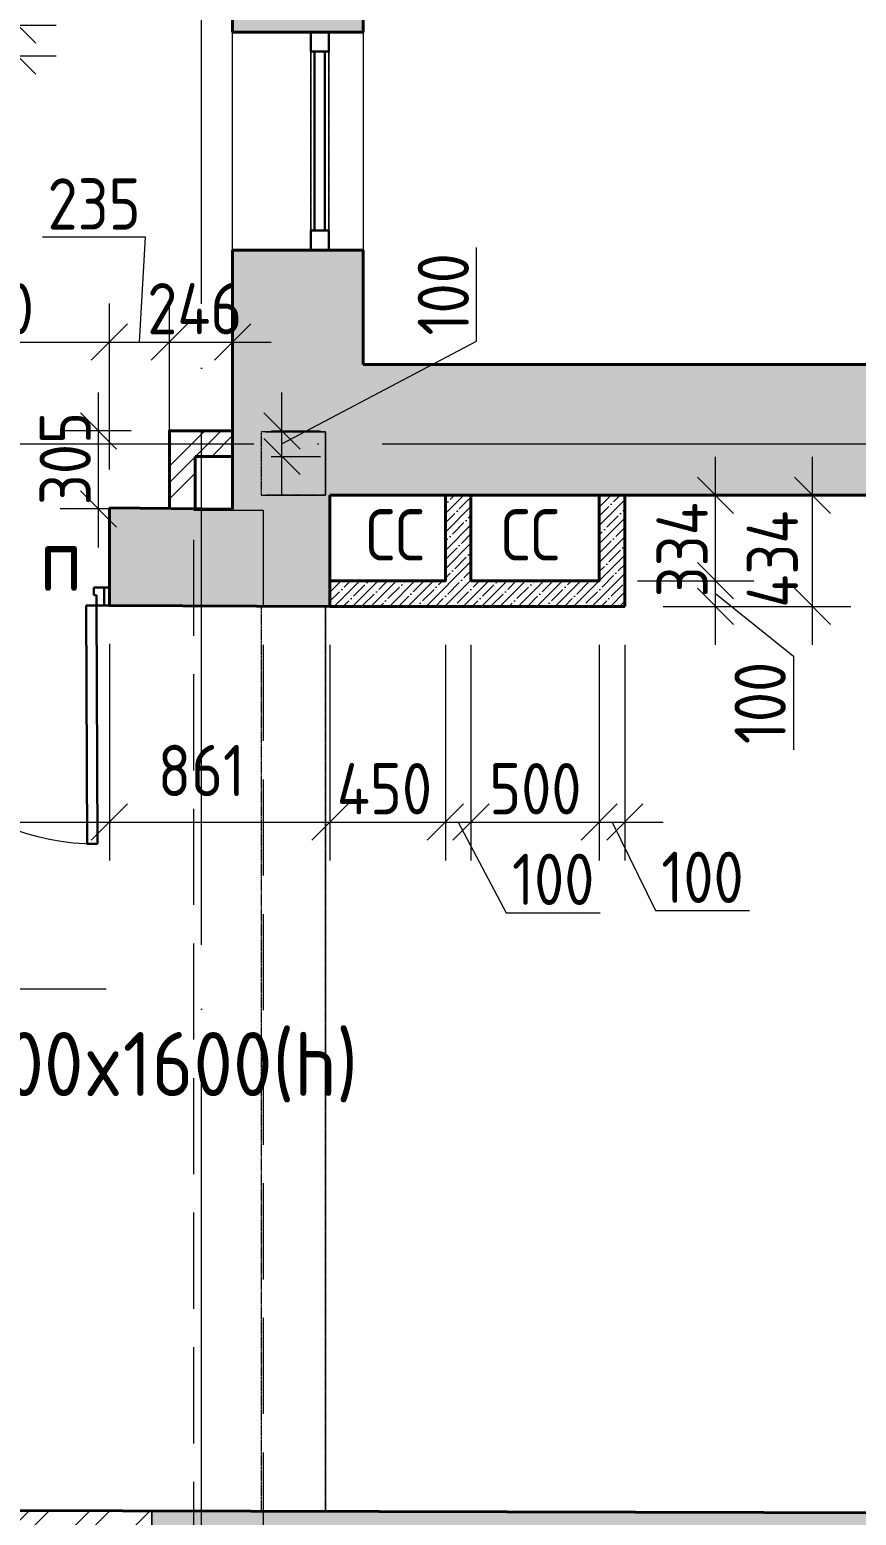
# Model space of a CAD drawing. Header units: millimetres. Extents: x -269164 to 430575, y -569542 to 36130.
# Drawn here: x 188223 to 191447, y -421544 to -415749 of the extents above; entities that cross this region are included whole.
import ezdxf

# ---------------------------------------------------------------- set-up
doc = ezdxf.new("R2010")
doc.units = ezdxf.units.MM
for name, pattern in [('ADSK_Линия сетки', [25, 20, -2.5, 0, -2.5]), ('ADSK_Сверху', [4.5, 3, -1.5]), ('GOST2.303 4', [7, 5, -2, 0])]:
    doc.linetypes.add(name, pattern=pattern)
for name, color, linetype, lineweight in [('Аннотация', 7, 'Continuous', 9), ('Витраж', 7, 'Continuous', 18), ('Двери', 7, 'Continuous', 18), ('Каркас', 7, 'Continuous', 18), ('Марки', 7, 'Continuous', 20), ('Марки дверей', 7, 'Continuous', 20), ('Оси', 7, 'Continuous', 9), ('Панели витража', 7, 'Continuous', 18), ('Размеры', 7, 'Continuous', 9), ('Стены внутренние', 7, 'Continuous', 18), ('Стены наружные', 7, 'Continuous', 18), ('Стены штриховка', 7, 'Continuous', 18)]:
    doc.layers.add(name, color=color, linetype=linetype, lineweight=lineweight)
doc.styles.add('GOST Common', font='GOST_Common.ttf', dxfattribs={"width": 0.9, "height": 200})
doc.styles.add('GOST Common_1', font='GOST_Common.ttf', dxfattribs={"width": 0.9, "height": 350})
doc.styles.add('GOST Common_2', font='GOST_Common.ttf', dxfattribs={"width": 0.9, "height": 250})
doc.styles.add('ISOCPEUR_1', font='isocpeur.ttf', dxfattribs={"width": 0.9, "height": 250})
doc.dimstyles.new('ADSK_Основной_2_мм_Округление_до_1_мм_1', dxfattribs={"dimscale": 304.8, "dimtxt": 201.142999, "dimasz": 0.463911, "dimexe": 0.492126, "dimexo": 0.492126, "dimgap": 0.098425, "dimtad": 1, "dimdec": 0, "dimdsep": 46, "dimtxsty": 'GOST Common', "dimblk1": 'OBLIQUE', "dimblk2": 'OBLIQUE', "dimsah": 1, "dimcen": 0.09, "dimdle": 0.492126, "dimazin": 2, "dimtfac": 1, "dimtdec": 4, "dimtix": 1, "dimtmove": 1, "dimatfit": 3, "dimfxl": 1, "dimtvp": 1, "dimtolj": 1, "dimtzin": 0, "dimlwd": 20, "dimlwe": 20, "dimarcsym": 2})
pattern_1 = [(45, (178222.9, -430575.14), (-179.605, 179.605), []), (45, (178286.4, -430575.14), (0, 359.2102), []), (45, (178159.4, -430575.14), (0, 359.2102), [])]

# ---------------------------------------------------------------- blocks, each defined once
blk = doc.blocks.new('Прямоугольный импост - 70х20_56мм-1425354-03 План 3-го этажа маркировочный')
at = {"layer": 'Витраж', "color": 253, "linetype": 'ADSK_Сверху', "true_color": 0xaaaaaa}
for p, q in [((465.8, 2156.6), (395.8, 2156.6)), ((395.8, 2080.6), (395.8, 2156.6)), ((465.8, 2080.6), (465.8, 2156.6)), ((395.8, 1306.6), (395.8, 1382.6)), ((465.8, 1306.6), (465.8, 1382.6)), ((395.8, 1306.6), (465.8, 1306.6))]:
    blk.add_line(p, q, dxfattribs=at)
blk = doc.blocks.new('Прямоугольный импост - 70х20_56мм-1424845-03 План 3-го этажа маркировочный')
at = {"layer": 'Витраж', "color": 253, "linetype": 'ADSK_Сверху', "true_color": 0xaaaaaa}
for p, q in [((-76, 35), (0, 35)), ((0, 35), (0, -35)), ((0, -35), (-76, -35))]:
    blk.add_line(p, q, dxfattribs=at)
blk = doc.blocks.new('Прямоугольный импост - 70х20_56мм-1424846-03 План 3-го этажа маркировочный')
at = {"layer": 'Витраж', "color": 253, "linetype": 'ADSK_Сверху', "true_color": 0xaaaaaa}
for p, q in [((0, 35), (-76, 35)), ((0, -35), (0, 35)), ((-76, -35), (0, -35))]:
    blk.add_line(p, q, dxfattribs=at)
blk = doc.blocks.new('Прямоугольный импост - 70х60мм-1425356-03 План 3-го этажа маркировочный')
at = {"layer": 'Витраж', "color": 253, "linetype": 'ADSK_Сверху', "true_color": 0xaaaaaa}
for p, q in [((465.8, 2080.6), (395.8, 2080.6)), ((395.8, 1382.6), (395.8, 2080.6)), ((465.8, 1382.6), (465.8, 2080.6)), ((395.8, 1382.6), (465.8, 1382.6))]:
    blk.add_line(p, q, dxfattribs=at)
blk = doc.blocks.new('Системная панель - _AR_Стекло_40мм_привязка по центру-V74-03 План 3-го этажа маркировочный')
at = {"layer": 'Панели витража', "lineweight": 30}
for p, q in [((349, 20), (-349, 20)), ((-349, 20), (-349, -20)), ((349, -20), (349, 20)), ((-349, -20), (349, -20))]:
    blk.add_line(p, q, dxfattribs=at)
blk = doc.blocks.new('Прямоугольный импост - 70х40_56мм-V75-03 План 3-го этажа маркировочный')
at = {"layer": 'Витраж'}
for p, q in [((11136.3, 14089), (11136.3, 14787)), ((11206.3, 14089), (11206.3, 14787))]:
    blk.add_line(p, q, dxfattribs=at)
blk = doc.blocks.new('Прямоугольный импост - 70х20_56мм-V76-03 План 3-го этажа маркировочный')
at = {"layer": 'Витраж', "lineweight": 30}
for p, q in [((-76, 35), (0, 35)), ((-76, -35), (-76, 35)), ((0, 35), (0, -35)), ((0, -35), (-76, -35))]:
    blk.add_line(p, q, dxfattribs=at)
blk = doc.blocks.new('Прямоугольный импост - 70х20_56мм-V77-03 План 3-го этажа маркировочный')
at = {"layer": 'Витраж', "lineweight": 30}
for p, q in [((0, 35), (-76, 35)), ((-76, 35), (-76, -35)), ((0, -35), (0, 35)), ((-76, -35), (0, -35))]:
    blk.add_line(p, q, dxfattribs=at)
blk = doc.blocks.new('AC_Дверь_Однопольная - Д-19п 1030х2200h-1983139-02 План 2-го этажа маркировочный')
at = {"layer": 'Двери', "lineweight": 30}
for p, q in [((-465, 1120), (-425, 1120)), ((-465, 190), (-465, 1120)), ((-425, 1120), (-425, 190)), ((-515, 190), (-495, 190)), ((-515, 120), (-515, 190)), ((-495, 190), (-465, 190)), ((-495, 120), (-495, 190)), ((-495, 190), (-495, 120)), ((-425, 190), (-465, 190)), ((-465, 190), (-465, 150)), ((465, 190), (495, 190)), ((465, 150), (465, 190)), ((495, 190), (495, 120)), ((495, 190), (515, 190)), ((495, 120), (495, 190)), ((515, 190), (515, 120)), ((-495, 120), (-515, 120)), ((-455, 120), (-495, 120)), ((-465, 150), (-455, 150)), ((-455, 150), (-455, 120)), ((455, 150), (465, 150)), ((455, 120), (455, 150)), ((495, 120), (455, 120)), ((515, 120), (495, 120))]:
    blk.add_line(p, q, dxfattribs=at)
at = {"layer": 'Двери'}
blk.add_arc((-465, 190), 930, 0, 90, dxfattribs=at)
blk = doc.blocks.new('_Oblique')
at = {"color": 0, "linetype": 'ByBlock', "lineweight": -2}
blk.add_line((-0.5, -0.5), (0.5, 0.5), dxfattribs=at)
blk = doc.blocks.new('*D12314')
at = {"layer": 'Defpoints', "color": 0, "transparency": 16777216}
for p in [(187503.6, -417999), (188533.6, -417995), (188533.6, -418840.1)]:
    blk.add_point(p, dxfattribs=at)
at = {"layer": 'Размеры', "color": 0, "lineweight": 20, "transparency": 16777216}
for p, q in [((187503.6, -418149), (187503.6, -418990.1)), ((188533.6, -418145), (188533.6, -418990.1)), ((187353.6, -418840.1), (188683.6, -418840.1))]:
    blk.add_line(p, q, dxfattribs=at)
at = {"layer": 'Размеры', "color": 0, "lineweight": 20, "transparency": 16777216, "xscale": 141.4, "yscale": 141.4, "zscale": 141.4, "rotation": 180}
blk.add_blockref('_Oblique', (187503.6, -418840.1), dxfattribs=at)
at = {"layer": 'Размеры', "color": 0, "lineweight": 20, "transparency": 16777216, "xscale": 141.4, "yscale": 141.4, "zscale": 141.4}
blk.add_blockref('_Oblique', (188533.6, -418840.1), dxfattribs=at)
at = {"layer": 'Размеры', "color": 0, "transparency": 16777216, "insert": (187968, -418710.1), "char_height": 200, "attachment_point": 5, "style": 'GOST Common'}
blk.add_mtext('\\A1;1030', dxfattribs=at)
blk = doc.blocks.new('*D12225')
at = {"layer": 'Defpoints', "color": 0, "transparency": 16777216}
for p in [(188533.6, -417995), (189394.2, -417999), (189394.2, -418840.1)]:
    blk.add_point(p, dxfattribs=at)
at = {"layer": 'Размеры', "color": 0, "lineweight": 20, "transparency": 16777216}
for p, q in [((188533.6, -418145), (188533.6, -418990.1)), ((189394.2, -418149), (189394.2, -418990.1)), ((188383.6, -418840.1), (189544.2, -418840.1))]:
    blk.add_line(p, q, dxfattribs=at)
at = {"layer": 'Размеры', "color": 0, "lineweight": 20, "transparency": 16777216, "xscale": 141.4, "yscale": 141.4, "zscale": 141.4, "rotation": 180}
blk.add_blockref('_Oblique', (188533.6, -418840.1), dxfattribs=at)
at = {"layer": 'Размеры', "color": 0, "lineweight": 20, "transparency": 16777216, "xscale": 141.4, "yscale": 141.4, "zscale": 141.4}
blk.add_blockref('_Oblique', (189394.2, -418840.1), dxfattribs=at)
at = {"layer": 'Размеры', "color": 0, "transparency": 16777216, "insert": (188892.8, -418639.2), "char_height": 200, "attachment_point": 5, "style": 'GOST Common'}
blk.add_mtext('\\A1;861', dxfattribs=at)
blk = doc.blocks.new('*D12323')
at = {"layer": 'Defpoints', "color": 0, "transparency": 16777216}
for p in [(189394.2, -417999), (189844.2, -417999), (189844.2, -418840.1)]:
    blk.add_point(p, dxfattribs=at)
at = {"layer": 'Размеры', "color": 0, "lineweight": 20, "transparency": 16777216}
for p, q in [((189394.2, -418149), (189394.2, -418990.1)), ((189844.2, -418149), (189844.2, -418990.1)), ((189244.2, -418840.1), (189994.2, -418840.1))]:
    blk.add_line(p, q, dxfattribs=at)
at = {"layer": 'Размеры', "color": 0, "lineweight": 20, "transparency": 16777216, "xscale": 141.4, "yscale": 141.4, "zscale": 141.4, "rotation": 180}
blk.add_blockref('_Oblique', (189394.2, -418840.1), dxfattribs=at)
at = {"layer": 'Размеры', "color": 0, "lineweight": 20, "transparency": 16777216, "xscale": 141.4, "yscale": 141.4, "zscale": 141.4}
blk.add_blockref('_Oblique', (189844.2, -418840.1), dxfattribs=at)
at = {"layer": 'Размеры', "color": 0, "transparency": 16777216, "insert": (189606.6, -418710.1), "char_height": 200, "attachment_point": 5, "style": 'GOST Common'}
blk.add_mtext('\\A1;450', dxfattribs=at)
blk = doc.blocks.new('*D12324')
at = {"layer": 'Defpoints', "color": 0, "transparency": 16777216}
for p in [(189844.2, -417999), (189944.2, -417999), (189944.2, -418840.1)]:
    blk.add_point(p, dxfattribs=at)
at = {"layer": 'Размеры', "color": 0, "lineweight": 20, "transparency": 16777216}
for p, q in [((189844.2, -418149), (189844.2, -418990.1)), ((189944.2, -418149), (189944.2, -418990.1)), ((189694.2, -418840.1), (190094.2, -418840.1)), ((189894.2, -418840.1), (190081.9, -419193.7)), ((190081.9, -419193.7), (190447.9, -419193.7))]:
    blk.add_line(p, q, dxfattribs=at)
at = {"layer": 'Размеры', "color": 0, "lineweight": 20, "transparency": 16777216, "xscale": 141.4, "yscale": 141.4, "zscale": 141.4, "rotation": 180}
blk.add_blockref('_Oblique', (189844.2, -418840.1), dxfattribs=at)
at = {"layer": 'Размеры', "color": 0, "lineweight": 20, "transparency": 16777216, "xscale": 141.4, "yscale": 141.4, "zscale": 141.4}
blk.add_blockref('_Oblique', (189944.2, -418840.1), dxfattribs=at)
at = {"layer": 'Размеры', "color": 0, "transparency": 16777216, "insert": (190264.9, -419063.7), "char_height": 200, "attachment_point": 5, "style": 'GOST Common'}
blk.add_mtext('\\A1;100', dxfattribs=at)
blk = doc.blocks.new('*D12325')
at = {"layer": 'Defpoints', "color": 0, "transparency": 16777216}
for p in [(189944.2, -417999), (190444.2, -417999), (190444.2, -418840.1)]:
    blk.add_point(p, dxfattribs=at)
at = {"layer": 'Размеры', "color": 0, "lineweight": 20, "transparency": 16777216}
for p, q in [((189944.2, -418149), (189944.2, -418990.1)), ((190444.2, -418149), (190444.2, -418990.1)), ((189794.2, -418840.1), (190594.2, -418840.1))]:
    blk.add_line(p, q, dxfattribs=at)
at = {"layer": 'Размеры', "color": 0, "lineweight": 20, "transparency": 16777216, "xscale": 141.4, "yscale": 141.4, "zscale": 141.4, "rotation": 180}
blk.add_blockref('_Oblique', (189944.2, -418840.1), dxfattribs=at)
at = {"layer": 'Размеры', "color": 0, "lineweight": 20, "transparency": 16777216, "xscale": 141.4, "yscale": 141.4, "zscale": 141.4}
blk.add_blockref('_Oblique', (190444.2, -418840.1), dxfattribs=at)
at = {"layer": 'Размеры', "color": 0, "transparency": 16777216, "insert": (190195.1, -418710.1), "char_height": 200, "attachment_point": 5, "style": 'GOST Common'}
blk.add_mtext('\\A1;500', dxfattribs=at)
blk = doc.blocks.new('*D12229')
at = {"layer": 'Defpoints', "color": 0, "transparency": 16777216}
for p in [(190444.2, -417999), (190544.2, -417999), (190544.2, -418840.1)]:
    blk.add_point(p, dxfattribs=at)
at = {"layer": 'Размеры', "color": 0, "lineweight": 20, "transparency": 16777216}
for p, q in [((190444.2, -418149), (190444.2, -418990.1)), ((190544.2, -418149), (190544.2, -418990.1)), ((190294.2, -418840.1), (190694.2, -418840.1)), ((190494.2, -418840.1), (190664.2, -419185.8)), ((190664.2, -419185.8), (191030.2, -419185.8))]:
    blk.add_line(p, q, dxfattribs=at)
at = {"layer": 'Размеры', "color": 0, "lineweight": 20, "transparency": 16777216, "xscale": 141.4, "yscale": 141.4, "zscale": 141.4, "rotation": 180}
blk.add_blockref('_Oblique', (190444.2, -418840.1), dxfattribs=at)
at = {"layer": 'Размеры', "color": 0, "lineweight": 20, "transparency": 16777216, "xscale": 141.4, "yscale": 141.4, "zscale": 141.4}
blk.add_blockref('_Oblique', (190544.2, -418840.1), dxfattribs=at)
at = {"layer": 'Размеры', "color": 0, "transparency": 16777216, "insert": (190847.2, -419055.8), "char_height": 200, "attachment_point": 5, "style": 'GOST Common'}
blk.add_mtext('\\A1;100', dxfattribs=at)
blk = doc.blocks.new('*D12326')
at = {"layer": 'Defpoints', "color": 0, "transparency": 16777216}
for p in [(190570.2, -417565.3), (191276.2, -417565.3), (190544.2, -417999)]:
    blk.add_point(p, dxfattribs=at)
at = {"layer": 'Размеры', "color": 0, "lineweight": 20, "transparency": 16777216}
for p, q in [((191276.2, -418149), (191276.2, -417415.3)), ((190720.2, -417565.3), (191426.2, -417565.3)), ((190694.2, -417999), (191426.2, -417999))]:
    blk.add_line(p, q, dxfattribs=at)
at = {"layer": 'Размеры', "color": 0, "lineweight": 20, "transparency": 16777216, "xscale": 141.4, "yscale": 141.4, "zscale": 141.4}
for p, rotation in [((191276.2, -417565.3), 90), ((191276.2, -417999), 270)]:
    blk.add_blockref('_Oblique', p, dxfattribs=dict(at, rotation=rotation))
at = {"layer": 'Размеры', "color": 0, "transparency": 16777216, "insert": (191119.8, -417814.7), "char_height": 200, "attachment_point": 5, "rotation": 90, "style": 'GOST Common'}
blk.add_mtext('\\A1;434', dxfattribs=at)
blk = doc.blocks.new('*D12226')
at = {"layer": 'Defpoints', "color": 0, "transparency": 16777216}
for p in [(190444.2, -417899), (190897.9, -417899), (190544.2, -417999)]:
    blk.add_point(p, dxfattribs=at)
at = {"layer": 'Размеры', "color": 0, "lineweight": 20, "transparency": 16777216}
for p, q in [((190897.9, -418149), (190897.9, -417749)), ((190594.2, -417899), (191047.9, -417899)), ((190897.9, -417949), (191202, -418192.7)), ((190694.2, -417999), (191047.9, -417999)), ((191202, -418192.7), (191202, -418558.7))]:
    blk.add_line(p, q, dxfattribs=at)
at = {"layer": 'Размеры', "color": 0, "lineweight": 20, "transparency": 16777216, "xscale": 141.4, "yscale": 141.4, "zscale": 141.4}
for p, rotation in [((190897.9, -417899), 90), ((190897.9, -417999), 270)]:
    blk.add_blockref('_Oblique', p, dxfattribs=dict(at, rotation=rotation))
at = {"layer": 'Размеры', "color": 0, "transparency": 16777216, "insert": (191072, -418375.7), "char_height": 200, "attachment_point": 5, "rotation": 90, "style": 'GOST Common'}
blk.add_mtext('\\A1;100', dxfattribs=at)
blk = doc.blocks.new('*D12315')
at = {"layer": 'Defpoints', "color": 0, "transparency": 16777216}
for p in [(190470.2, -417565.3), (190897.9, -417565.3), (190444.2, -417899)]:
    blk.add_point(p, dxfattribs=at)
at = {"layer": 'Размеры', "color": 0, "lineweight": 20, "transparency": 16777216}
for p, q in [((190897.9, -418049), (190897.9, -417415.3)), ((190620.2, -417565.3), (191047.9, -417565.3)), ((190594.2, -417899), (191047.9, -417899))]:
    blk.add_line(p, q, dxfattribs=at)
at = {"layer": 'Размеры', "color": 0, "lineweight": 20, "transparency": 16777216, "xscale": 141.4, "yscale": 141.4, "zscale": 141.4}
for p, rotation in [((190897.9, -417565.3), 90), ((190897.9, -417899), 270)]:
    blk.add_blockref('_Oblique', p, dxfattribs=dict(at, rotation=rotation))
at = {"layer": 'Размеры', "color": 0, "transparency": 16777216, "insert": (190767.9, -417778.1), "char_height": 200, "attachment_point": 5, "rotation": 90, "style": 'GOST Common'}
blk.add_mtext('\\A1;334', dxfattribs=at)
blk = doc.blocks.new('*D12354')
at = {"layer": 'Defpoints', "color": 0, "transparency": 16777216}
for p in [(188533.6, -416967.7), (187503.6, -417619), (188533.6, -417614.7)]:
    blk.add_point(p, dxfattribs=at)
at = {"layer": 'Размеры', "color": 0, "lineweight": 20, "transparency": 16777216}
for p, q in [((187503.6, -417469), (187503.6, -416817.7)), ((188533.6, -417464.7), (188533.6, -416817.7)), ((187353.6, -416967.7), (188683.6, -416967.7))]:
    blk.add_line(p, q, dxfattribs=at)
at = {"layer": 'Размеры', "color": 0, "lineweight": 20, "transparency": 16777216, "xscale": 141.4, "yscale": 141.4, "zscale": 141.4, "rotation": 180}
blk.add_blockref('_Oblique', (187503.6, -416967.7), dxfattribs=at)
at = {"layer": 'Размеры', "color": 0, "lineweight": 20, "transparency": 16777216, "xscale": 141.4, "yscale": 141.4, "zscale": 141.4}
blk.add_blockref('_Oblique', (188533.6, -416967.7), dxfattribs=at)
at = {"layer": 'Размеры', "color": 0, "transparency": 16777216, "insert": (188018.6, -416837.7), "char_height": 200, "attachment_point": 5, "style": 'GOST Common'}
blk.add_mtext('\\A1;1030', dxfattribs=at)
blk = doc.blocks.new('*D12355')
at = {"layer": 'Defpoints', "color": 0, "transparency": 16777216}
for p in [(188768.1, -416967.7), (188533.6, -417614.7), (188768.1, -417619)]:
    blk.add_point(p, dxfattribs=at)
at = {"layer": 'Размеры', "color": 0, "lineweight": 20, "transparency": 16777216}
for p, q in [((188675.2, -416559.1), (188273.2, -416559.1)), ((188650.9, -416967.7), (188675.2, -416559.1)), ((188533.6, -417464.7), (188533.6, -416817.7)), ((188768.1, -417469), (188768.1, -416817.7)), ((188383.6, -416967.7), (188918.1, -416967.7))]:
    blk.add_line(p, q, dxfattribs=at)
at = {"layer": 'Размеры', "color": 0, "lineweight": 20, "transparency": 16777216, "xscale": 141.4, "yscale": 141.4, "zscale": 141.4, "rotation": 180}
blk.add_blockref('_Oblique', (188533.6, -416967.7), dxfattribs=at)
at = {"layer": 'Размеры', "color": 0, "lineweight": 20, "transparency": 16777216, "xscale": 141.4, "yscale": 141.4, "zscale": 141.4}
blk.add_blockref('_Oblique', (188768.1, -416967.7), dxfattribs=at)
at = {"layer": 'Размеры', "color": 0, "transparency": 16777216, "insert": (188474.2, -416429.1), "char_height": 200, "attachment_point": 5, "style": 'GOST Common'}
blk.add_mtext('\\A1;235', dxfattribs=at)
blk = doc.blocks.new('*D12356')
at = {"layer": 'Defpoints', "color": 0, "transparency": 16777216}
for p in [(189014.2, -416967.7), (188768.1, -417343.3), (189014.2, -417343.3)]:
    blk.add_point(p, dxfattribs=at)
at = {"layer": 'Размеры', "color": 0, "lineweight": 20, "transparency": 16777216}
for p, q in [((188768.1, -417193.3), (188768.1, -416817.7)), ((189014.2, -417193.3), (189014.2, -416817.7)), ((188618.1, -416967.7), (189164.2, -416967.7))]:
    blk.add_line(p, q, dxfattribs=at)
at = {"layer": 'Размеры', "color": 0, "lineweight": 20, "transparency": 16777216, "xscale": 141.4, "yscale": 141.4, "zscale": 141.4, "rotation": 180}
blk.add_blockref('_Oblique', (188768.1, -416967.7), dxfattribs=at)
at = {"layer": 'Размеры', "color": 0, "lineweight": 20, "transparency": 16777216, "xscale": 141.4, "yscale": 141.4, "zscale": 141.4}
blk.add_blockref('_Oblique', (189014.2, -416967.7), dxfattribs=at)
at = {"layer": 'Размеры', "color": 0, "transparency": 16777216, "insert": (188866.8, -416837.7), "char_height": 200, "attachment_point": 5, "style": 'GOST Common'}
blk.add_mtext('\\A1;246', dxfattribs=at)
blk = doc.blocks.new('*D12347')
at = {"layer": 'Defpoints', "color": 0, "transparency": 16777216}
for p in [(187519.6, -415731.8), (188175.7, -415731.8), (187519.6, -415851.8)]:
    blk.add_point(p, dxfattribs=at)
at = {"layer": 'Размеры', "color": 0, "lineweight": 20, "transparency": 16777216}
for p, q in [((188175.7, -416001.8), (188175.7, -415581.8)), ((187669.6, -415731.8), (188325.7, -415731.8)), ((187669.6, -415851.8), (188325.7, -415851.8))]:
    blk.add_line(p, q, dxfattribs=at)
at = {"layer": 'Размеры', "color": 0, "lineweight": 20, "transparency": 16777216, "xscale": 141.4, "yscale": 141.4, "zscale": 141.4}
for p, rotation in [((188175.7, -415731.8), 90), ((188175.7, -415851.8), 270)]:
    blk.add_blockref('_Oblique', p, dxfattribs=dict(at, rotation=rotation))
at = {"layer": 'Размеры', "color": 0, "transparency": 16777216, "insert": (188045.7, -416109.6), "char_height": 200, "attachment_point": 5, "rotation": 90, "style": 'GOST Common'}
blk.add_mtext('\\A1;120', dxfattribs=at)
blk = doc.blocks.new('*D12353')
at = {"layer": 'Defpoints', "color": 0, "transparency": 16777216}
for p in [(188491.3, -417314.3), (188768.1, -417314.3), (188768.1, -417619)]:
    blk.add_point(p, dxfattribs=at)
at = {"layer": 'Размеры', "color": 0, "lineweight": 20, "transparency": 16777216}
for p, q in [((188491.3, -417769), (188491.3, -417164.3)), ((188618.1, -417314.3), (188341.3, -417314.3)), ((188618.1, -417619), (188341.3, -417619))]:
    blk.add_line(p, q, dxfattribs=at)
at = {"layer": 'Размеры', "color": 0, "lineweight": 20, "transparency": 16777216, "xscale": 141.4, "yscale": 141.4, "zscale": 141.4}
for p, rotation in [((188491.3, -417314.3), 90), ((188491.3, -417619), 270)]:
    blk.add_blockref('_Oblique', p, dxfattribs=dict(at, rotation=rotation))
at = {"layer": 'Размеры', "color": 0, "transparency": 16777216, "insert": (188361.3, -417422.2), "char_height": 200, "attachment_point": 5, "rotation": 90, "style": 'GOST Common'}
blk.add_mtext('\\A1;305', dxfattribs=at)
blk = doc.blocks.new('*D12521')
at = {"layer": 'Defpoints', "color": 0, "transparency": 16777216}
for p in [(189014.2, -417314.3), (189206.8, -417314.3), (189014.2, -417414.3)]:
    blk.add_point(p, dxfattribs=at)
at = {"layer": 'Размеры', "color": 0, "lineweight": 20, "transparency": 16777216}
for p, q in [((189966.3, -416964.6), (189966.3, -416598.6)), ((189206.8, -417364.3), (189966.3, -416964.6)), ((189206.8, -417564.3), (189206.8, -417164.3)), ((189164.2, -417314.3), (189356.8, -417314.3)), ((189164.2, -417414.3), (189356.8, -417414.3))]:
    blk.add_line(p, q, dxfattribs=at)
at = {"layer": 'Размеры', "color": 0, "lineweight": 20, "transparency": 16777216, "xscale": 141.4, "yscale": 141.4, "zscale": 141.4}
for p, rotation in [((189206.8, -417314.3), 90), ((189206.8, -417414.3), 270)]:
    blk.add_blockref('_Oblique', p, dxfattribs=dict(at, rotation=rotation))
at = {"layer": 'Размеры', "color": 0, "transparency": 16777216, "insert": (189836.3, -416781.6), "char_height": 200, "attachment_point": 5, "rotation": 90, "style": 'GOST Common'}
blk.add_mtext('\\A1;100', dxfattribs=at)

msp = doc.modelspace()

# ---------------------------------------------------------------- hatches: boundary and pattern name
at = {"layer": 'Стены внутренние', "lineweight": 9}
h = msp.add_hatch(dxfattribs=at)
h.set_pattern_fill('FP_3', color=256, style=0, pattern_type=2)
h.set_pattern_definition(pattern_1)
h.paths.add_polyline_path([(188768.14, -417615.03), (188868.14, -417614.27), (188868.14, -417314.27), (188768.14, -417314.27), (188768.14, -417614.65)])
h = msp.add_hatch(dxfattribs=at)
h.set_pattern_fill('FP_3', color=256, style=0, pattern_type=2)
h.set_pattern_definition(pattern_1)
h.paths.add_polyline_path([(188868.14, -417414.27), (189014.22, -417414.27), (189014.22, -417314.27), (188868.14, -417314.27), (188868.14, -417349.32)])
h = msp.add_hatch(dxfattribs=at)
h.set_pattern_fill('ANSI35', color=256, scale=8, style=0)
h.set_pattern_definition([(45, (188201.407, -430918.15), (-35.92102, 35.92102), []), (45, (188237.33, -430918.15), (-35.92102, 35.92102), [63.5, -12.7, 0, -12.7])])
h.paths.add_polyline_path([(189394.22, -417899.04), (189394.22, -417999.04), (190544.22, -417999.04), (190544.22, -417565.29), (190444.22, -417565.29), (190444.22, -417899.04), (189944.22, -417899.04), (189944.22, -417565.29), (189844.22, -417565.29), (189844.22, -417899.04)])
at = {"layer": 'Стены внутренние', "true_color": 0xc0c0c0}
h = msp.add_hatch(color=9, dxfattribs=at)
h.paths.add_polyline_path([(220305.97, -421990.5), (220303.14, -421610.49), (214126.17, -421594.16), (214125.16, -421974.16), (220248.21, -421990.35)])
h.paths.add_polyline_path([(212625.17, -421970.2), (212625.99, -421590.2), (208077.14, -421578.18), (208076.14, -421958.17), (211751.34, -421967.89)])
h.paths.add_polyline_path([(206533.18, -421954.1), (206533.18, -421574.09), (205555.17, -421571.51), (205555.17, -421951.51)])
h.paths.add_polyline_path([(204054.17, -421947.54), (204054.99, -421567.54), (197068.18, -421549.08), (197067.17, -421929.07), (203726.36, -421946.68)])
h.paths.add_polyline_path([(195521.88, -421924.99), (195522.89, -421544.99), (193346.25, -421539.24), (193345.24, -421919.24), (194979.68, -421923.56)])
h.paths.add_polyline_path([(191845.25, -421915.27), (191845.25, -421535.27), (188699, -421526.95), (188698, -421906.95)])
h.paths.add_polyline_path([(187164.01, -421902.9), (187164.01, -421522.9), (186315.93, -421520.65), (186316.67, -421900.66), (187139.3, -421902.83)])
at = {"layer": 'Стены внутренние', "lineweight": 9}
h = msp.add_hatch(dxfattribs=at)
h.set_pattern_fill('FP_2', color=256, style=0, pattern_type=2)
h.set_pattern_definition([(45, (178182.9, -430621.92), (-117.8655, 117.8655), []), (45, (178261.48, -430621.92), (-117.8655, 117.8655), [])])
h.paths.add_polyline_path([(188698, -421906.95), (188698, -421526.95), (187165.02, -421522.9), (187164.01, -421902.9), (188406.35, -421906.18)])
at = {"layer": 'Стены наружные', "true_color": 0xc0c0c0}
h = msp.add_hatch(color=9, dxfattribs=at)
h.paths.add_polyline_path([(189266.26, -417055.29), (189524.22, -417055.29), (189524.22, -416608.94), (189014.22, -416608.94), (189014.22, -417055.29), (189144.55, -417055.29)])
h.paths.add_polyline_path([(189524.22, -415758.94), (189524.22, -410213.29), (189014.22, -410213.29), (189014.22, -415758.94), (189266.43, -415758.94)])
h = msp.add_hatch(color=9, dxfattribs=at)
h.paths.add_polyline_path([(217434.81, -417565.29), (217434.81, -417055.29), (214011.72, -417055.29), (214011.72, -417565.29), (217310.94, -417565.29)])
h.paths.add_polyline_path([(211213.74, -417565.29), (212191.72, -417565.29), (212191.72, -417055.29), (211213.74, -417055.29), (211213.74, -417515.02)])
h.paths.add_polyline_path([(189394.22, -417565.29), (192475.81, -417565.29), (192475.81, -417055.29), (189014.22, -417055.29), (189014.22, -417619.04), (188533.6, -417614.66), (188533.59, -417995), (189394.22, -417999.04)])
h.paths.add_polyline_path([(200570.07, -417565.29), (200915.27, -417565.29), (200915.27, -417055.29), (199941.57, -417055.29), (199941.57, -417565.29)])
h.paths.add_polyline_path([(194295.81, -417565.29), (195329.77, -417565.29), (195329.77, -417055.29), (194295.81, -417055.29), (194295.81, -417395.29)])
h.paths.add_polyline_path([(198121.57, -417565.29), (198121.57, -417055.29), (197149.77, -417055.29), (197149.77, -417565.29), (197519.41, -417565.29)])
h.paths.add_polyline_path([(203754.31, -417565.29), (203754.31, -417055.29), (202735.27, -417055.29), (202735.27, -417565.29)])
h.paths.add_polyline_path([(208679.21, -417565.29), (209393.74, -417565.29), (209393.74, -417055.29), (208361.76, -417055.29), (208361.76, -417565.29)])
h.paths.add_polyline_path([(205574.31, -417565.29), (206541.76, -417565.29), (206541.76, -417055.29), (205574.31, -417055.29), (205574.31, -417424.29)])

# ---------------------------------------------------------------- linework, layer by layer
at = {"color": 1, "lineweight": 40}
msp.add_line((188868.14, -417614.27), (188868.14, -417414.27), dxfattribs=at)
at = {"color": 18, "lineweight": 40, "true_color": 0x000000}
for p, q in [((190444.22, -417899.04), (190444.22, -417565.29)), ((190544.22, -417565.29), (190544.22, -417999.04)), ((189394.22, -417899.04), (189844.22, -417899.04)), ((189944.22, -417899.04), (190444.22, -417899.04)), ((190544.22, -417999.04), (189394.22, -417999.04))]:
    msp.add_line(p, q, dxfattribs=at)
at = {"color": 1, "lineweight": 40}
msp.add_lwpolyline([(189014.22, -417314.27), (188768.14, -417314.27), (188768.14, -417616.43)], dxfattribs=at)
msp.add_lwpolyline([(189014.22, -417314.27), (188768.14, -417314.27), (188768.14, -417616.43)], dxfattribs=at)
at = {"color": 18, "lineweight": 40, "true_color": 0x000000}
for points in [[(189394.22, -417565.29), (189394.22, -417899.04), (189844.22, -417899.04), (189844.22, -417565.29), (189394.22, -417565.29)], [(189944.22, -417899.04), (189944.22, -417565.29)], [(189944.22, -417899.04), (189944.22, -417565.29), (190444.22, -417565.29), (190444.22, -417899.04), (189944.22, -417899.04)]]:
    msp.add_lwpolyline(points, dxfattribs=at)
at = {"layer": 'Каркас', "color": 253, "linetype": 'ADSK_Сверху', "true_color": 0xaaaaaa}
for p, q in [((189376.38, -417318.21), (189126.38, -417318.21)), ((189126.38, -417318.21), (189126.38, -417565.29)), ((189376.38, -417318.21), (189376.38, -417565.29)), ((189126.38, -417565.29), (189376.38, -417565.29)), ((189126.38, -417999.04), (189126.38, -421528.08)), ((189126.38, -417999.04), (189376.38, -417999.04)), ((189376.38, -417999.04), (189376.38, -421528.74)), ((189376.38, -421528.74), (189126.38, -421528.08))]:
    msp.add_line(p, q, dxfattribs=at)
at = {"layer": 'Каркас', "color": 253, "linetype": 'ADSK_Сверху', "true_color": 0xb2b2b2}
for p, q in [((189144.55, -417318.21), (189376.38, -417318.21)), ((189376.38, -417565.29), (189376.38, -417318.21)), ((189376.38, -417565.29), (189144.55, -417565.29)), ((189376.38, -417999.04), (189126.38, -417999.04)), ((189126.38, -417999.04), (189126.38, -421528.08)), ((189376.38, -421528.74), (189376.38, -417999.04)), ((189126.38, -421528.08), (189376.38, -421528.74))]:
    msp.add_line(p, q, dxfattribs=at)
at = {"layer": 'Каркас', "color": 30, "linetype": 'GOST2.303 4', "ltscale": 75, "true_color": 0xf26722}
msp.add_lwpolyline([(188863.17, -417623.95), (189133.17, -417623.95), (189133.17, -421788.69), (188863.17, -421788.69), (188863.17, -417623.95)], dxfattribs=at)
at = {"layer": 'Марки', "color": 30, "true_color": 0xf26722}
msp.add_line((186020.78, -419491.34), (188520.78, -419491.34), dxfattribs=at)
at = {"layer": 'Оси', "linetype": 'ADSK_Линия сетки', "ltscale": 100}
for p, q in [((188892.82, -439320.18), (188892.82, -408953.12)), ((167096.68, -417365.13), (235324.62, -417365.13))]:
    msp.add_line(p, q, dxfattribs=at)
at = {"layer": 'Стены внутренние', "lineweight": 40}
for p, q in [((189014.22, -417314.27), (188768.14, -417314.27)), ((188768.14, -417314.27), (188768.14, -417615.03)), ((188868.14, -417414.27), (189014.22, -417414.27)), ((188868.14, -417614.73), (188868.14, -417414.27)), ((189394.22, -417999.04), (189394.22, -417565.29)), ((189394.22, -417999.04), (189394.22, -417565.29)), ((188533.59, -417995), (188533.6, -417614.66)), ((188533.6, -417614.66), (189014.22, -417619.04)), ((188533.59, -417995), (189394.22, -417999.04)), ((191846.25, -421535.27), (185935.93, -421519.65))]:
    msp.add_line(p, q, dxfattribs=at)
at = {"layer": 'Стены внутренние'}
for p, q in [((188699, -421526.95), (188698, -421906.95)), ((188698, -421906.95), (188699, -421526.95))]:
    msp.add_line(p, q, dxfattribs=at)
at = {"layer": 'Стены наружные', "lineweight": 40}
for p, q in [((189524.22, -415758.94), (189524.22, -409703.29)), ((189014.22, -411822.04), (189014.22, -415758.94)), ((189014.22, -415758.94), (189524.22, -415758.94)), ((189524.22, -416608.94), (189014.22, -416608.94)), ((189014.22, -416608.94), (189014.22, -417619.04)), ((189524.22, -417055.29), (189524.22, -416608.94)), ((192475.81, -417055.29), (189524.22, -417055.29)), ((189394.22, -417565.29), (192475.81, -417565.29))]:
    msp.add_line(p, q, dxfattribs=at)
at = {"layer": 'Стены наружные'}
for p, q in [((189014.22, -416608.94), (189014.22, -415758.94)), ((189524.22, -415758.94), (189524.22, -416608.94))]:
    msp.add_line(p, q, dxfattribs=at)
at = {"layer": 'Стены штриховка'}
msp.add_line((188830.61, -417619.04), (188989.84, -417619.04), dxfattribs=at)

# ---------------------------------------------------------------- block references
at = {"layer": 'Витраж', "color": 253, "linetype": 'ADSK_Сверху', "true_color": 0xaaaaaa}
for name, p, rotation in [('Прямоугольный импост - 70х20_56мм-1425354-03 План 3-го этажа маркировочный', (189785.02, -414452.3), 180), ('Прямоугольный импост - 70х20_56мм-1424846-03 План 3-го этажа маркировочный', (189354.22, -415758.94), 90.00000000000031), ('Прямоугольный импост - 70х60мм-1425356-03 План 3-го этажа маркировочный', (189785.02, -414452.3), 180)]:
    msp.add_blockref(name, p, dxfattribs=dict(at, rotation=rotation))
at = {"layer": 'Витраж', "rotation": 90.00000000000031}
msp.add_blockref('Прямоугольный импост - 70х20_56мм-V77-03 План 3-го этажа маркировочный', (189354.22, -415758.94), dxfattribs=at)
at = {"layer": 'Витраж'}
msp.add_blockref('Прямоугольный импост - 70х40_56мм-V75-03 План 3-го этажа маркировочный', (178182.91, -430621.92), dxfattribs=at)
at = {"layer": 'Витраж', "color": 253, "linetype": 'ADSK_Сверху', "true_color": 0xaaaaaa, "extrusion": (0, 0, -1), "rotation": 269.9999999999997}
msp.add_blockref('Прямоугольный импост - 70х20_56мм-1424845-03 План 3-го этажа маркировочный', (-189354.22, -416608.94), dxfattribs=at)
at = {"layer": 'Витраж', "extrusion": (0, 0, -1), "rotation": 269.9999999999997}
msp.add_blockref('Прямоугольный импост - 70х20_56мм-V76-03 План 3-го этажа маркировочный', (-189354.22, -416608.94), dxfattribs=at)
at = {"layer": 'Двери', "rotation": 180.2248707922039}
msp.add_blockref('AC_Дверь_Однопольная - Д-19п 1030х2200h-1983139-02 План 2-го этажа маркировочный', (188017.85, -417807.02), dxfattribs=at)
at = {"layer": 'Панели витража', "rotation": 270.0000000000003}
msp.add_blockref('Системная панель - _AR_Стекло_40мм_привязка по центру-V74-03 План 3-го этажа маркировочный', (189354.22, -416183.94), dxfattribs=at)

# ---------------------------------------------------------------- texts
at = {"layer": 'Аннотация', "color": 18, "true_color": 0x000000, "char_height": 200, "width": 317.4683, "attachment_point": 1, "style": 'GOST Common_1'}
for insert in [(189534.21, -417619.92), (190061.59, -417619.92)]:
    msp.add_mtext('СС', dxfattribs=dict(at, insert=insert))
at = {"layer": 'Марки', "color": 30, "lineweight": 40, "true_color": 0xf26722, "style": 'ISOCPEUR_1', "width": 0.9}
msp.add_text('отверстие 600x1600(h)', height=250, dxfattribs=at).set_placement((186436.76, -419909.17))
at = {"layer": 'Марки дверей', "lineweight": 9, "insert": (188261.97, -417688.89), "char_height": 250, "width": 194.8101, "attachment_point": 1, "style": 'GOST Common_2'}
msp.add_mtext('\\fGOST Common|b0|i0|c204|p34|;\\W.9;п', dxfattribs=at)

# ---------------------------------------------------------------- dimensions: what is measured, and where the dimension line sits
at = {"layer": 'Размеры', "color": 18, "true_color": 0x000000}
for base, p1, p2, picture, middle in [((188175.66, -415731.8), (187519.65, -415851.8), (187519.65, -415731.8), '*D12347', (188175.66, -416109.62)), ((189206.75, -417314.27), (189014.22, -417414.27), (189014.22, -417314.27), '*D12521', (189966.27, -416934.61)), ((188491.32, -417314.27), (188768.14, -417619.04), (188768.14, -417314.27), '*D12353', (188491.32, -417422.2)), ((190897.92, -417565.29), (190444.22, -417899.04), (190470.22, -417565.29), '*D12315', (190897.92, -417778.08)), ((191276.17, -417565.29), (190544.22, -417999.04), (190570.22, -417565.29), '*D12326', (191249.78, -417814.65)), ((190897.92, -417899.04), (190544.22, -417999.04), (190444.22, -417899.04), '*D12226', (191202.03, -418222.66))]:
    dim = msp.add_linear_dim(base=base, p1=p1, p2=p2, angle=90, dimstyle='ADSK_Основной_2_мм_Округление_до_1_мм_1', override={"dimpost": '<>'}, dxfattribs=at)
    dim.commit()
    dim.dimension.update_dxf_attribs({"geometry": picture, "text_midpoint": middle, "dimtype": 160})
for base, p1, p2, picture, middle in [((188768.14, -416967.75), (188533.6, -417614.66), (188768.14, -417619.04), '*D12355', (188645.2, -416559.14)), ((188533.6, -416967.75), (187503.6, -417619.03), (188533.6, -417614.66), '*D12354', (188018.6, -416967.75)), ((189014.22, -416967.75), (188768.14, -417343.31), (189014.22, -417343.31), '*D12356', (188866.82, -416967.75)), ((188533.59, -418840.14), (187503.6, -417999.04), (188533.59, -417995), '*D12314', (187968, -418840.14)), ((189394.22, -418840.14), (188533.59, -417995), (189394.22, -417999.04), '*D12225', (188892.82, -418769.18)), ((189844.22, -418840.14), (189394.22, -417999.04), (189844.22, -417999.04), '*D12323', (189606.61, -418840.14)), ((189944.22, -418840.14), (189844.22, -417999.04), (189944.22, -417999.04), '*D12324', (190111.92, -419193.69)), ((190444.22, -418840.14), (189944.22, -417999.04), (190444.22, -417999.04), '*D12325', (190195.12, -418840.14)), ((190544.22, -418840.14), (190444.22, -417999.04), (190544.22, -417999.04), '*D12229', (190694.22, -419185.83))]:
    dim = msp.add_linear_dim(base=base, p1=p1, p2=p2, dimstyle='ADSK_Основной_2_мм_Округление_до_1_мм_1', override={"dimpost": '<>'}, dxfattribs=at)
    dim.commit()
    dim.dimension.update_dxf_attribs({"geometry": picture, "text_midpoint": middle, "dimtype": 160})

doc.saveas('drawing.dxf')
